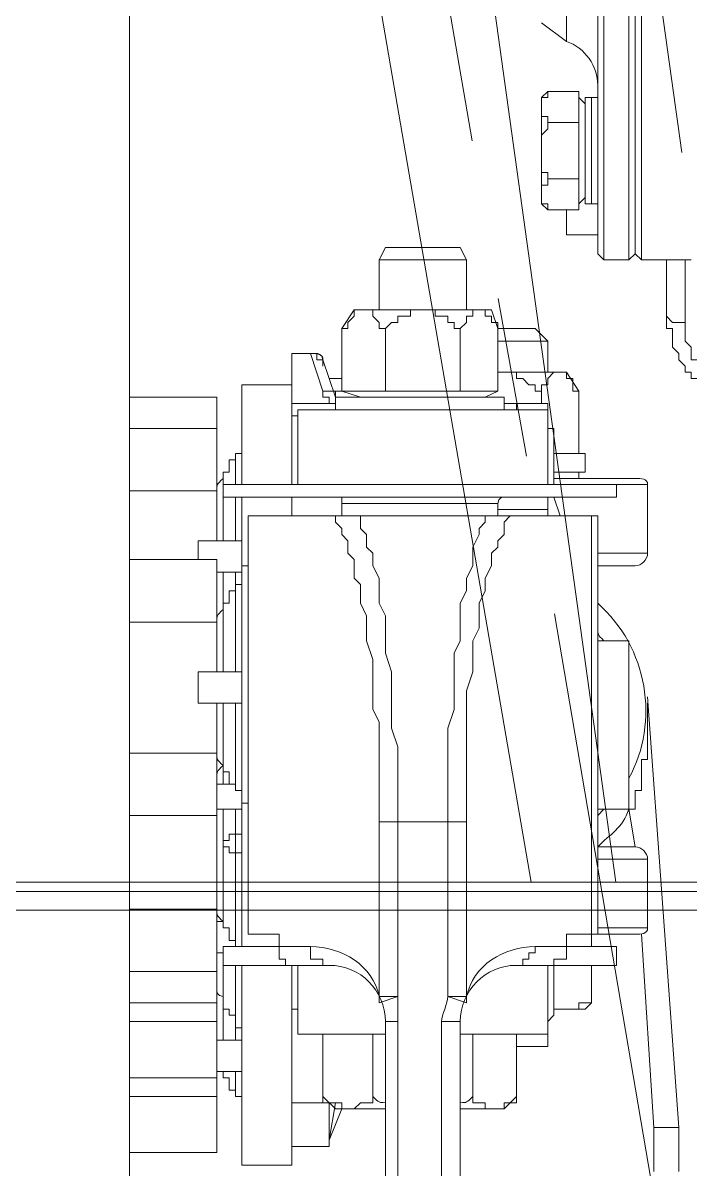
# Model space of a CAD drawing. Header units: millimetres. Extents: x 25083 to 52777, y 24772 to 45779.
# Drawn here: x 49186.2 to 49225.9, y 36752.2 to 36820.4 of the extents above; entities that cross this region are included whole.
import ezdxf

# ---------------------------------------------------------------- set-up
doc = ezdxf.new("R2010")
doc.units = ezdxf.units.MM
doc.layers.add('小车', color=7, linetype='Continuous')

# ---------------------------------------------------------------- blocks, each defined once
blk = doc.blocks.new('zw$D2F4')
at = {"color": 7, "lineweight": 5}
for points in [[(302.658, 1147.128), (302.658, 840.385)], [(330.881, 1061.715), (330.881, 925.798)], [(332.366, 925.798), (332.366, 1061.715)], [(333.109, 1061.715), (333.109, 925.798)], [(330.51, 1061.344), (330.51, 926.169)], [(332.738, 1061.344), (332.738, 926.169)], [(328.653, 938.796), (328.653, 945.48)], [(327.167, 939.91), (328.653, 938.796)], [(327.167, 935.453), (327.539, 935.825)], [(327.167, 934.711), (327.167, 935.453), (327.539, 935.453), (327.539, 935.825)], [(327.167, 935.453), (327.167, 929.14)], [(327.539, 935.825), (329.395, 935.825)], [(329.395, 928.769), (329.395, 935.825)], [(329.767, 935.082), (329.395, 935.453)], [(329.767, 929.14), (329.767, 935.453)], [(329.767, 935.453), (330.138, 935.453)], [(329.767, 935.453), (329.767, 935.082)], [(330.138, 935.453), (330.51, 935.453)], [(330.138, 935.453), (330.138, 935.082)], [(330.138, 935.453), (330.138, 935.082)], [(330.51, 935.453), (330.51, 935.082)], [(330.138, 935.082), (330.138, 934.711)], [(330.138, 935.082), (330.138, 934.711)], [(327.539, 933.968), (327.539, 934.339), (327.167, 934.339), (327.167, 934.711)], [(330.138, 934.711), (330.138, 934.339)], [(330.138, 934.711), (330.138, 934.339)], [(327.167, 932.111), (327.167, 933.225), (327.539, 933.597), (327.539, 933.968)], [(327.539, 933.968), (329.395, 933.968)], [(330.138, 933.968), (330.138, 933.597)], [(327.539, 930.626), (327.539, 930.997), (327.167, 930.997), (327.167, 932.111)], [(329.767, 932.482), (329.767, 932.111)], [(330.138, 932.482), (330.138, 932.111)], [(330.138, 932.482), (330.138, 932.111)], [(330.51, 932.482), (330.51, 932.111)], [(330.138, 930.626), (330.138, 930.997)], [(327.167, 929.512), (327.167, 930.254), (327.539, 930.254), (327.539, 930.626)], [(327.539, 930.626), (329.395, 930.626)], [(330.138, 930.254), (330.138, 929.883)], [(330.138, 930.254), (330.138, 929.883)], [(327.167, 929.14), (327.167, 929.512)], [(329.767, 929.512), (329.395, 929.14)], [(329.767, 929.512), (329.767, 929.14)], [(330.138, 929.883), (330.138, 929.512)], [(330.138, 929.883), (330.138, 929.512)], [(330.138, 929.512), (330.138, 929.14)], [(330.138, 929.512), (330.138, 929.14)], [(330.51, 929.512), (330.51, 929.14)], [(327.167, 929.14), (327.539, 928.769)], [(327.539, 928.769), (327.539, 929.14), (327.167, 929.14)], [(327.539, 928.769), (329.395, 928.769)], [(328.653, 928.769), (328.653, 927.283)], [(329.767, 929.14), (330.138, 929.14)], [(330.138, 929.14), (330.51, 929.14)], [(328.653, 927.283), (330.51, 927.283)], [(317.883, 926.541), (317.512, 925.798)], [(317.883, 926.541), (322.34, 926.541)], [(322.34, 926.541), (322.711, 925.798)], [(330.51, 926.169), (330.881, 925.798)], [(332.738, 926.169), (332.366, 925.798)], [(332.738, 926.169), (333.109, 925.798)], [(317.512, 925.798), (317.512, 922.827)], [(317.512, 925.798), (322.711, 925.798)], [(322.711, 925.798), (322.711, 922.827)], [(330.881, 925.798), (332.366, 925.798)], [(336.08, 925.798), (333.109, 925.798)], [(334.594, 922.456), (334.594, 925.798)], [(334.966, 925.798), (335.709, 925.798)], [(335.709, 925.798), (335.709, 922.084)], [(335.709, 925.798), (336.08, 925.798)], [(316.027, 922.827), (315.284, 921.713)], [(316.769, 922.827), (316.027, 922.827), (316.027, 922.456), (315.655, 922.084), (315.655, 921.713), (315.284, 921.713)], [(316.027, 922.827), (324.196, 922.827)], [(317.883, 921.713), (317.512, 921.713), (317.512, 922.084), (317.141, 922.456), (317.141, 922.827), (316.769, 922.827)], [(320.111, 922.827), (319.369, 922.827), (319.369, 922.456), (318.626, 922.456), (318.626, 922.084), (318.255, 922.084), (317.883, 921.713)], [(322.34, 921.713), (321.968, 921.713), (321.968, 922.084), (321.597, 922.084), (321.597, 922.456), (320.854, 922.456), (320.854, 922.827), (320.483, 922.827), (320.111, 922.827)], [(323.454, 922.827), (323.082, 922.827), (323.082, 922.456), (322.711, 922.456), (322.711, 922.084), (322.34, 921.713)], [(324.568, 921.713), (324.568, 922.084), (324.196, 922.084), (324.196, 922.456), (323.825, 922.456), (323.825, 922.827), (323.454, 922.827)], [(324.196, 922.827), (324.568, 921.713)], [(334.594, 922.456), (334.966, 922.084), (335.337, 922.084), (335.709, 922.084)], [(336.451, 919.485), (336.451, 919.856), (336.08, 919.856), (336.08, 920.599), (335.709, 920.97), (335.709, 921.713), (335.709, 922.084)], [(315.284, 921.713), (315.284, 917.999)], [(317.883, 921.713), (317.883, 917.999)], [(322.34, 921.713), (322.34, 917.999)], [(324.568, 921.713), (324.568, 917.999)], [(324.568, 921.713), (326.796, 921.713)], [(326.796, 921.713), (327.539, 920.97)], [(337.194, 917.999), (336.823, 917.999), (336.823, 918.371), (336.451, 918.371), (336.451, 918.742), (336.08, 918.742), (336.08, 919.114), (335.709, 919.114), (335.709, 919.485), (335.337, 919.856), (335.337, 920.228), (334.966, 920.599), (334.966, 921.713), (334.594, 921.713)], [(324.568, 920.97), (327.539, 920.97)], [(327.539, 920.97), (327.539, 919.114)], [(312.313, 912.429), (312.313, 920.228)], [(312.313, 920.228), (313.427, 920.228)], [(312.313, 920.228), (313.427, 920.228)], [(314.17, 917.999), (313.427, 920.228)], [(313.427, 920.228), (313.798, 920.228), (313.798, 919.856), (314.17, 919.856), (314.17, 919.485)], [(314.912, 917.628), (314.17, 919.856)], [(324.568, 919.114), (328.653, 919.114)], [(327.167, 917.999), (326.796, 917.999), (326.796, 918.371), (326.425, 918.371), (326.053, 918.742), (325.682, 918.742), (325.682, 919.114), (325.31, 919.114), (324.568, 919.114)], [(328.281, 919.114), (327.91, 919.114), (327.539, 918.742), (327.539, 918.371), (327.167, 918.371), (327.167, 917.999)], [(329.395, 917.999), (329.024, 917.999), (329.024, 918.742), (328.653, 918.742), (328.653, 919.114), (328.281, 919.114)], [(329.395, 917.999), (328.653, 919.114)], [(315.284, 918.742), (314.541, 918.742)], [(309.342, 912.429), (309.342, 918.371)], [(309.342, 918.371), (312.313, 918.371)], [(314.541, 917.257), (314.541, 917.628), (314.17, 917.628), (314.17, 917.999)], [(314.912, 917.628), (314.912, 917.999), (314.17, 917.999)], [(314.912, 917.999), (315.655, 917.999)], [(315.284, 917.999), (316.398, 917.628)], [(317.883, 917.999), (315.284, 917.999)], [(322.34, 917.999), (317.883, 917.999)], [(324.568, 917.999), (322.34, 917.999)], [(324.568, 917.999), (323.825, 917.628)], [(327.167, 917.999), (327.167, 917.257)], [(329.395, 917.999), (329.395, 914.286)], [(307.857, 917.628), (302.658, 917.628)], [(307.857, 909.087), (307.857, 917.628)], [(314.912, 917.257), (312.313, 917.257)], [(314.541, 917.257), (312.313, 917.257)], [(314.912, 917.257), (314.541, 917.257)], [(314.541, 917.257), (314.912, 917.257)], [(314.912, 917.628), (314.912, 916.885)], [(314.912, 917.628), (324.939, 917.628)], [(314.912, 917.257), (314.912, 916.885)], [(324.939, 917.628), (324.939, 916.885)], [(327.167, 917.257), (324.939, 917.257)], [(325.682, 917.257), (325.682, 916.885)], [(327.539, 916.885), (327.539, 917.257), (327.167, 917.257)], [(312.313, 916.514), (312.684, 916.514)], [(312.684, 912.429), (312.684, 916.885)], [(312.684, 916.885), (327.539, 916.885)], [(327.539, 912.429), (327.539, 916.885)], [(327.91, 913.914), (327.91, 915.771), (327.539, 915.771), (327.539, 916.885)], [(307.857, 915.771), (302.658, 915.771)], [(308.971, 913.914), (308.971, 914.286), (309.342, 914.286), (309.342, 914.657)], [(308.971, 913.914), (308.599, 913.914)], [(308.971, 913.914), (308.971, 912.429)], [(327.91, 914.286), (329.767, 914.286)], [(329.395, 914.286), (327.91, 914.286)], [(327.91, 912.429), (327.91, 913.914)], [(329.395, 914.286), (328.653, 914.286)], [(329.767, 914.286), (329.767, 913.172)], [(308.228, 912.8), (308.228, 913.172)], [(329.767, 913.172), (327.91, 913.172)], [(329.395, 913.172), (329.395, 912.8)], [(308.228, 909.087), (308.228, 912.8)], [(308.228, 912.429), (308.228, 911.686)], [(308.228, 912.429), (331.624, 912.429)], [(327.91, 912.8), (332.738, 912.8)], [(331.624, 912.429), (331.624, 911.686)], [(331.624, 912.429), (333.48, 912.429)], [(333.48, 908.344), (333.48, 912.429)], [(302.658, 912.058), (307.857, 912.058)], [(307.857, 909.087), (307.857, 912.058)], [(331.624, 911.686), (308.228, 911.686)], [(308.971, 911.686), (308.971, 909.087)], [(309.342, 884.948), (309.342, 911.686)], [(312.313, 910.572), (312.313, 911.686)], [(327.539, 911.686), (327.539, 910.944)], [(328.281, 910.572), (327.91, 911.686)], [(315.284, 911.315), (315.284, 910.572)], [(315.284, 911.315), (324.568, 911.315)], [(324.568, 911.315), (324.568, 910.572)], [(324.568, 910.944), (327.539, 910.944)], [(327.539, 910.944), (327.539, 910.572)], [(309.713, 885.691), (309.713, 910.572)], [(309.713, 885.691), (309.713, 910.572)], [(330.51, 910.572), (309.713, 910.572)], [(314.912, 910.572), (314.912, 910.201), (315.284, 909.83), (315.284, 909.458), (315.655, 909.087), (315.655, 908.344), (316.027, 907.973), (316.027, 906.859), (316.398, 906.487), (316.398, 905.373), (316.769, 904.631), (316.769, 903.145), (317.141, 902.031), (317.141, 899.06), (317.512, 898.317), (317.512, 896.089), (317.512, 894.975), (317.512, 892.376)], [(316.398, 910.572), (316.398, 909.83), (316.769, 909.458), (316.769, 908.715), (317.141, 908.344), (317.141, 907.601), (317.512, 906.859), (317.512, 905.373), (317.883, 904.631), (317.883, 902.402), (318.255, 901.288), (318.255, 897.946), (318.626, 896.832), (318.626, 892.376)], [(323.825, 910.572), (323.825, 910.201), (323.454, 909.83), (323.454, 909.458), (323.082, 908.715), (323.082, 907.601), (322.711, 906.859), (322.711, 906.116), (322.34, 905.373), (322.34, 903.145), (321.968, 902.402), (321.968, 899.06), (321.597, 897.946), (321.597, 892.376)], [(325.31, 910.572), (324.939, 910.201), (324.939, 909.458), (324.568, 909.087), (324.568, 908.715), (324.196, 908.344), (324.196, 907.601), (323.825, 906.859), (323.825, 906.116), (323.454, 905.373), (323.454, 903.888), (323.082, 903.145), (323.082, 901.288), (322.711, 900.174), (322.711, 896.089), (322.711, 894.975), (322.711, 892.376)], [(330.138, 910.572), (330.138, 885.691)], [(330.51, 910.572), (330.51, 885.691)], [(306.743, 907.973), (306.743, 909.087)], [(306.743, 909.087), (309.342, 909.087)], [(333.48, 908.344), (330.51, 908.344)], [(307.857, 907.973), (302.658, 907.973)], [(307.857, 907.973), (307.857, 901.288)], [(309.713, 907.601), (309.342, 907.601)], [(332.738, 907.601), (330.51, 907.601)], [(307.857, 904.259), (307.857, 907.23)], [(307.857, 907.23), (309.342, 907.23)], [(308.228, 901.288), (308.228, 907.23)], [(308.971, 907.23), (308.971, 901.288)], [(308.971, 906.116), (308.971, 906.487), (309.342, 906.487), (309.342, 906.859)], [(308.971, 906.116), (308.599, 906.116)], [(308.599, 905.745), (308.599, 905.373)], [(308.228, 905.002), (308.228, 905.373)], [(307.857, 904.259), (302.658, 904.259)], [(307.857, 901.288), (307.857, 904.259)], [(330.51, 893.118), (330.51, 903.145)], [(330.51, 903.145), (332.366, 903.145)], [(332.366, 893.118), (332.366, 903.145)], [(306.743, 899.431), (306.743, 901.288)], [(306.743, 901.288), (309.342, 901.288)], [(306.743, 899.431), (309.342, 899.431)], [(307.857, 896.461), (307.857, 899.431)], [(307.857, 872.694), (307.857, 899.431)], [(308.228, 895.718), (308.228, 899.431)], [(308.971, 899.431), (308.971, 894.604)], [(333.48, 899.803), (335.337, 874.179)], [(333.48, 899.06), (333.48, 896.089), (333.109, 896.089), (333.109, 894.232), (332.738, 894.232), (332.738, 893.118), (332.366, 893.118)], [(302.658, 896.461), (307.857, 896.461)], [(308.228, 895.718), (308.228, 895.347)], [(308.228, 894.604), (308.228, 895.718)], [(307.857, 894.604), (307.857, 894.975)], [(307.857, 894.604), (308.599, 894.604)], [(308.599, 894.604), (308.971, 894.604)], [(309.342, 894.232), (308.971, 894.232), (308.971, 894.604)], [(309.342, 893.49), (309.713, 893.49)], [(307.857, 892.747), (302.658, 892.747)], [(307.857, 886.434), (307.857, 893.118)], [(307.857, 893.118), (309.342, 893.118)], [(308.228, 886.434), (308.228, 893.118)], [(308.971, 893.118), (308.971, 891.633)], [(332.366, 893.118), (330.51, 893.118)], [(332.738, 890.89), (332.366, 893.118)], [(317.512, 892.376), (317.512, 881.978)], [(322.711, 892.376), (317.512, 892.376)], [(318.626, 892.376), (318.626, 881.978)], [(321.597, 892.376), (321.597, 881.978)], [(322.711, 892.376), (322.711, 881.978)], [(308.599, 890.519), (308.599, 890.89), (308.228, 890.89), (308.228, 891.262), (308.599, 891.262), (308.599, 891.633)], [(309.342, 891.633), (308.599, 891.633)], [(309.342, 890.519), (308.971, 890.519), (308.971, 891.262), (308.971, 891.633), (309.342, 891.633)], [(309.342, 890.519), (308.599, 890.519)], [(308.971, 890.519), (308.971, 885.32)], [(330.51, 890.89), (332.738, 890.89)], [(330.51, 890.148), (333.48, 890.148)], [(333.48, 886.063), (333.48, 890.148)], [(302.658, 887.177), (307.857, 887.177)], [(307.857, 886.434), (308.228, 886.434)], [(308.228, 886.434), (308.228, 886.063)], [(309.713, 885.691), (311.57, 885.691)], [(311.57, 885.32), (311.57, 885.691)], [(332.738, 885.691), (328.653, 885.691)], [(330.51, 885.691), (328.653, 885.691)], [(328.653, 885.32), (328.653, 885.691)], [(330.138, 885.691), (330.138, 884.948)], [(333.48, 886.063), (330.51, 886.063)], [(333.852, 874.179), (333.109, 885.691)], [(308.599, 885.32), (308.971, 885.32)], [(311.57, 884.948), (311.57, 885.32)], [(328.653, 884.948), (328.653, 885.32)], [(307.857, 879.378), (307.857, 884.577)], [(307.857, 884.577), (308.228, 884.577)], [(308.228, 883.834), (308.228, 884.948)], [(308.228, 884.948), (311.57, 884.948)], [(308.228, 879.378), (308.228, 884.577)], [(313.427, 884.948), (311.57, 884.948)], [(312.313, 883.834), (311.942, 883.834), (311.942, 884.206), (311.57, 884.206), (311.57, 884.577), (311.57, 884.948)], [(314.541, 883.834), (314.17, 883.834), (314.17, 884.206), (313.427, 884.206), (313.427, 884.577), (313.427, 884.948)], [(326.796, 884.948), (326.796, 884.577), (326.425, 884.577), (326.425, 884.206), (326.053, 884.206), (326.053, 883.834), (325.682, 883.834)], [(326.796, 884.948), (328.653, 884.948)], [(328.653, 884.948), (328.653, 884.206), (327.91, 884.206), (327.91, 883.834), (327.539, 883.834)], [(328.653, 884.948), (331.624, 884.948)], [(331.624, 883.834), (331.624, 884.948)], [(314.541, 883.834), (308.228, 883.834)], [(308.971, 883.834), (308.971, 879.378)], [(309.342, 871.951), (309.342, 883.834)], [(312.313, 871.951), (312.313, 883.834)], [(314.541, 883.834), (312.313, 883.834)], [(312.684, 879.749), (312.684, 883.834)], [(331.624, 883.834), (325.31, 883.834)], [(325.682, 883.834), (327.539, 883.834)], [(327.539, 879.749), (327.539, 883.834)], [(327.91, 882.72), (327.91, 883.834)], [(330.138, 883.834), (330.138, 881.606)], [(307.857, 883.463), (302.658, 883.463)], [(327.539, 879.749), (327.539, 880.492), (327.91, 880.864), (327.91, 882.72)], [(302.658, 881.606), (307.857, 881.606)], [(308.228, 881.978), (308.228, 881.606)], [(308.228, 881.606), (308.228, 881.235)], [(318.626, 881.978), (317.512, 881.978)], [(318.626, 881.978), (317.512, 881.606)], [(317.512, 881.606), (317.512, 881.978)], [(321.597, 881.978), (322.711, 881.606)], [(321.597, 881.978), (322.711, 881.978)], [(322.711, 881.978), (322.711, 881.606)], [(330.138, 881.606), (329.395, 881.606), (329.395, 881.235), (328.281, 881.235)], [(329.767, 881.235), (330.138, 881.606)], [(312.313, 881.235), (312.684, 881.235)], [(312.684, 881.235), (312.313, 881.235)], [(329.767, 881.235), (327.91, 881.235)], [(307.857, 880.492), (302.658, 880.492)], [(308.599, 880.864), (308.971, 880.864)], [(308.971, 880.864), (308.971, 880.492)], [(309.342, 880.121), (308.971, 880.121), (308.971, 880.492)], [(317.883, 880.492), (317.883, 794.708)], [(318.626, 880.492), (317.883, 880.492)], [(318.626, 880.492), (318.626, 793.966)], [(321.226, 793.966), (321.226, 880.492)], [(321.226, 880.492), (322.34, 880.492)], [(322.34, 794.708), (322.34, 880.492)], [(317.883, 879.749), (312.684, 879.749)], [(314.17, 876.036), (314.17, 879.749)], [(317.141, 876.036), (317.141, 879.749)], [(327.539, 879.749), (322.34, 879.749)], [(323.082, 876.036), (323.082, 879.749)], [(325.682, 879.749), (325.682, 879.007)], [(325.682, 876.036), (325.682, 879.749)], [(327.167, 879.007), (327.539, 879.007), (327.539, 879.749)], [(307.857, 879.378), (309.342, 879.378)], [(327.167, 879.007), (325.682, 879.007)], [(307.857, 877.521), (309.342, 877.521)], [(308.228, 877.521), (308.228, 877.15)], [(308.971, 877.521), (308.971, 876.407)], [(307.857, 877.15), (302.658, 877.15)], [(308.599, 876.407), (308.971, 876.407)], [(309.342, 876.036), (308.971, 876.036), (308.971, 876.407)], [(302.658, 876.036), (307.857, 876.036)], [(312.313, 875.665), (314.541, 875.665)], [(314.541, 875.665), (312.313, 875.665)], [(314.912, 875.293), (314.17, 876.036)], [(315.655, 875.293), (315.284, 875.293), (315.284, 875.665), (314.17, 875.665), (314.17, 876.036)], [(314.541, 873.065), (314.541, 875.665)], [(314.541, 873.436), (314.912, 875.665)], [(317.141, 876.036), (317.141, 875.665), (316.398, 875.665), (316.027, 875.293), (315.655, 875.293)], [(324.568, 875.293), (323.825, 875.293), (323.825, 875.665), (323.082, 875.665), (323.082, 876.036)], [(325.682, 876.036), (325.682, 875.665), (324.939, 875.665), (324.939, 875.293), (324.568, 875.293)], [(324.939, 875.293), (325.682, 876.036)], [(315.284, 875.293), (314.541, 873.436)], [(317.883, 875.293), (314.912, 875.293)], [(324.939, 875.293), (322.34, 875.293)], [(335.337, 874.179), (333.852, 874.179)], [(314.541, 873.065), (312.313, 873.065)], [(307.857, 872.694), (302.658, 872.694)], [(309.342, 871.951), (312.313, 871.951)]]:
    blk.add_lwpolyline(points, dxfattribs=at)
for points in [[(330.51, 936.196), (330.51, 937.31), (329.767, 938.424), (328.653, 938.796)], [(330.138, 935.453), (330.138, 935.453), (330.138, 935.453), (330.138, 935.453)], [(330.138, 935.453), (330.138, 935.453), (330.138, 935.453), (330.138, 935.453)], [(330.138, 935.453), (330.138, 935.453), (330.138, 935.453), (330.138, 935.453)], [(330.138, 935.453), (330.138, 935.453), (330.138, 935.453), (330.138, 935.453)], [(330.138, 935.453), (330.138, 935.453), (330.138, 935.453), (330.138, 935.453)], [(330.138, 935.453), (330.138, 935.453), (330.138, 935.453), (330.138, 935.453)], [(330.138, 935.453), (330.138, 935.453), (330.138, 935.453), (330.138, 935.453)], [(330.138, 935.453), (330.138, 935.453), (330.138, 935.453), (330.138, 935.453)], [(330.138, 935.082), (330.138, 935.082), (330.138, 935.082), (330.138, 935.082)], [(330.138, 935.082), (330.138, 935.082), (330.138, 935.082), (330.138, 935.082)], [(330.138, 935.082), (330.138, 935.082), (330.138, 935.082), (330.138, 935.082)], [(330.138, 935.082), (330.138, 935.082), (330.138, 935.082), (330.138, 935.082)], [(329.767, 934.711), (329.767, 934.711), (329.767, 934.339), (329.767, 934.339)], [(329.767, 934.711), (329.767, 934.711), (329.767, 934.711), (329.767, 934.711)], [(329.767, 934.711), (329.767, 934.711), (329.767, 934.711), (329.767, 934.711)], [(330.138, 934.711), (330.138, 934.711), (330.138, 934.711), (330.138, 934.711)], [(330.138, 934.711), (330.138, 934.711), (330.138, 934.711), (330.138, 934.711)], [(330.138, 933.968), (330.138, 933.968), (330.138, 934.339), (330.138, 934.339)], [(330.138, 933.968), (330.138, 933.968), (330.138, 934.339), (330.138, 934.339)], [(330.138, 934.339), (330.138, 934.339), (330.138, 934.339), (330.138, 934.339)], [(330.138, 934.339), (330.138, 934.339), (330.138, 934.339), (330.138, 934.339)], [(330.51, 934.339), (330.51, 934.339), (330.51, 934.711), (330.51, 934.711)], [(330.51, 934.711), (330.51, 934.711), (330.51, 934.711), (330.51, 934.711)], [(329.767, 933.597), (329.767, 933.597), (329.767, 933.225), (329.767, 933.225)], [(329.767, 933.597), (329.767, 933.597), (329.767, 933.597), (329.767, 933.597)], [(330.138, 933.225), (330.138, 933.597), (330.138, 933.597), (330.138, 933.968)], [(330.138, 933.597), (330.138, 933.597), (330.138, 933.968), (330.138, 933.968)], [(330.138, 933.225), (330.138, 933.225), (330.138, 933.225), (330.138, 933.597)], [(330.138, 933.597), (330.138, 933.597), (330.138, 933.597), (330.138, 933.597)], [(330.51, 933.597), (330.51, 933.597), (330.51, 933.597), (330.51, 933.597)], [(330.51, 933.225), (330.51, 933.225), (330.51, 933.597), (330.51, 933.597)], [(330.138, 932.482), (330.138, 932.854), (330.138, 932.854), (330.138, 933.225)], [(330.138, 932.854), (330.138, 933.225), (330.138, 933.225), (330.138, 933.225)], [(330.138, 933.225), (330.138, 933.225), (330.138, 933.225), (330.138, 933.225)], [(330.138, 932.482), (330.138, 932.854), (330.138, 932.854), (330.138, 932.854)], [(330.138, 932.111), (330.138, 931.74), (330.138, 931.74), (330.138, 931.368)], [(330.138, 932.111), (330.138, 931.74), (330.138, 931.74), (330.138, 931.368)], [(329.767, 931.368), (329.767, 931.368), (329.767, 930.997), (329.767, 930.997)], [(330.138, 931.368), (330.138, 931.368), (330.138, 931.368), (330.138, 931.368)], [(330.138, 931.368), (330.138, 931.368), (330.138, 931.368), (330.138, 930.997)], [(330.138, 931.368), (330.138, 930.997), (330.138, 930.997), (330.138, 930.626)], [(330.138, 931.368), (330.138, 931.368), (330.138, 931.368), (330.138, 931.368)], [(330.51, 930.997), (330.51, 930.997), (330.51, 931.368), (330.51, 931.368)], [(329.767, 930.997), (329.767, 930.997), (329.767, 930.997), (329.767, 930.997)], [(330.138, 930.997), (330.138, 930.997), (330.138, 930.997), (330.138, 930.997)], [(330.138, 930.997), (330.138, 930.626), (330.138, 930.626), (330.138, 930.626)], [(330.51, 930.997), (330.51, 930.997), (330.51, 930.997), (330.51, 930.997)], [(329.767, 930.254), (329.767, 930.254), (329.767, 929.883), (329.767, 929.883)], [(330.138, 930.626), (330.138, 930.626), (330.138, 930.254), (330.138, 930.254)], [(330.138, 930.626), (330.138, 930.626), (330.138, 930.254), (330.138, 930.254)], [(330.138, 930.254), (330.138, 930.254), (330.138, 930.254), (330.138, 930.254)], [(330.138, 930.254), (330.138, 930.254), (330.138, 930.254), (330.138, 930.254)], [(330.51, 929.883), (330.51, 929.883), (330.51, 930.254), (330.51, 930.254)], [(329.767, 929.883), (329.767, 929.883), (329.767, 929.883), (329.767, 929.883)], [(330.138, 929.883), (330.138, 929.883), (330.138, 929.883), (330.138, 929.883)], [(330.138, 929.883), (330.138, 929.883), (330.138, 929.883), (330.138, 929.883)], [(330.138, 929.512), (330.138, 929.512), (330.138, 929.512), (330.138, 929.512)], [(330.138, 929.512), (330.138, 929.512), (330.138, 929.512), (330.138, 929.512)], [(330.138, 929.512), (330.138, 929.512), (330.138, 929.512), (330.138, 929.512)], [(330.138, 929.512), (330.138, 929.512), (330.138, 929.512), (330.138, 929.512)], [(330.51, 929.883), (330.51, 929.883), (330.51, 929.883), (330.51, 929.883)], [(330.138, 929.14), (330.138, 929.14), (330.138, 929.14), (330.138, 929.14)], [(330.138, 929.14), (330.138, 929.14), (330.138, 929.14), (330.138, 929.14)], [(330.138, 929.14), (330.138, 929.14), (330.138, 929.14), (330.138, 929.14)], [(330.138, 929.14), (330.138, 929.14), (330.138, 929.14), (330.138, 929.14)], [(330.138, 929.14), (330.138, 929.14), (330.138, 929.14), (330.138, 929.14)], [(330.138, 929.14), (330.138, 929.14), (330.138, 929.14), (330.138, 929.14)], [(330.138, 929.14), (330.138, 929.14), (330.138, 929.14), (330.138, 929.14)], [(330.138, 929.14), (330.138, 929.14), (330.138, 929.14), (330.138, 929.14)], [(330.138, 929.14), (330.138, 929.14), (330.138, 929.14), (330.138, 929.14)], [(330.138, 929.14), (330.138, 929.14), (330.138, 929.14), (330.138, 929.14)], [(334.594, 922.456), (334.594, 922.084), (334.594, 922.084), (334.594, 921.713)], [(314.17, 919.856), (314.17, 920.228), (313.798, 920.228), (313.427, 920.228)], [(314.17, 919.856), (314.17, 920.228), (313.798, 920.228), (313.798, 920.228)], [(314.17, 919.856), (314.17, 919.856), (314.17, 919.856), (314.17, 919.856)], [(324.568, 919.114), (324.568, 919.114), (324.568, 919.114), (324.568, 919.114)], [(314.912, 917.628), (314.912, 917.628), (314.912, 917.628), (314.912, 917.257)], [(314.912, 917.257), (314.912, 917.257), (314.912, 917.257), (314.912, 917.257)], [(308.599, 913.543), (308.599, 913.914), (308.599, 913.914), (308.599, 913.914)], [(308.599, 913.914), (308.599, 913.914), (308.599, 913.914), (308.599, 913.914)], [(308.228, 913.172), (308.599, 913.172), (308.599, 913.172), (308.599, 913.172)], [(308.228, 913.172), (308.228, 913.172), (308.228, 913.172), (308.228, 913.172)], [(308.599, 913.543), (308.599, 913.543), (308.599, 913.543), (308.599, 913.543)], [(308.599, 913.543), (308.599, 913.543), (308.599, 913.543), (308.599, 913.543)], [(308.599, 913.543), (308.599, 913.543), (308.599, 913.543), (308.599, 913.543)], [(308.599, 913.172), (308.599, 913.543), (308.599, 913.543), (308.599, 913.543)], [(308.599, 913.543), (308.599, 913.543), (308.599, 913.543), (308.599, 913.543)], [(308.599, 913.543), (308.599, 913.543), (308.599, 913.543), (308.599, 913.543)], [(308.599, 913.543), (308.599, 913.543), (308.599, 913.543), (308.599, 913.543)], [(308.599, 913.543), (308.599, 913.543), (308.599, 913.543), (308.599, 913.543)], [(308.599, 913.172), (308.599, 913.172), (308.599, 913.172), (308.599, 913.172)], [(308.599, 913.172), (308.599, 913.172), (308.599, 913.172), (308.599, 913.172)], [(308.228, 912.8), (307.857, 912.429), (307.857, 912.429), (307.857, 912.058)], [(333.48, 912.429), (333.48, 912.8), (333.109, 912.8), (332.738, 912.8)], [(307.857, 911.686), (307.857, 912.058), (307.857, 912.058), (307.857, 912.058)], [(315.284, 911.315), (315.284, 911.686), (315.284, 911.686), (315.284, 911.686)], [(324.939, 911.686), (324.939, 911.686), (324.568, 911.686), (324.568, 911.315)], [(332.738, 907.601), (333.109, 907.601), (333.48, 907.973), (333.48, 908.344)], [(308.599, 905.745), (308.599, 906.116), (308.599, 906.116), (308.599, 906.116)], [(308.599, 905.745), (308.599, 905.745), (308.599, 905.745), (308.599, 905.745)], [(308.599, 905.745), (308.599, 905.745), (308.599, 905.745), (308.599, 905.745)], [(308.599, 905.745), (308.599, 905.745), (308.599, 905.745), (308.599, 905.745)], [(308.599, 905.745), (308.599, 905.745), (308.599, 905.745), (308.599, 905.745)], [(308.599, 905.745), (308.599, 905.745), (308.599, 905.745), (308.599, 905.745)], [(308.599, 905.745), (308.599, 905.745), (308.599, 905.745), (308.599, 905.745)], [(308.599, 905.745), (308.599, 905.745), (308.599, 905.745), (308.599, 905.745)], [(308.599, 905.745), (308.599, 905.745), (308.599, 905.745), (308.599, 905.745)], [(308.228, 905.002), (307.857, 904.631), (307.857, 904.631), (307.857, 904.259)], [(308.228, 905.373), (308.599, 905.373), (308.599, 905.373), (308.599, 905.373)], [(308.228, 905.373), (308.228, 905.373), (308.228, 905.373), (308.228, 905.373)], [(308.599, 905.373), (308.599, 905.373), (308.599, 905.373), (308.599, 905.373)], [(308.599, 905.373), (308.599, 905.373), (308.599, 905.373), (308.599, 905.373)], [(308.599, 905.373), (308.599, 905.373), (308.599, 905.373), (308.599, 905.373)], [(332.366, 894.975), (334.223, 898.317), (333.48, 902.774), (330.51, 905.373)], [(307.857, 904.259), (307.857, 904.259), (307.857, 904.631), (307.857, 904.631)], [(307.857, 903.888), (307.857, 904.259), (307.857, 904.259), (307.857, 904.259)], [(307.857, 904.259), (307.857, 904.259), (307.857, 904.259), (307.857, 904.259)], [(330.881, 903.145), (330.51, 903.516), (330.51, 903.516), (330.51, 903.888)], [(333.48, 899.06), (333.48, 899.06), (333.48, 899.431), (333.48, 899.431)], [(307.857, 896.461), (307.857, 896.461), (307.857, 896.461), (307.857, 896.832)], [(307.857, 896.461), (307.857, 896.089), (307.857, 896.089), (308.228, 895.718)], [(308.228, 895.718), (307.857, 895.347), (307.857, 895.347), (307.857, 894.975)], [(308.599, 895.347), (308.599, 895.347), (308.599, 895.347), (308.228, 895.347)], [(308.599, 894.975), (308.599, 894.975), (308.599, 894.975), (308.599, 895.347)], [(308.599, 895.347), (308.599, 895.347), (308.599, 895.347), (308.599, 895.347)], [(307.857, 894.604), (307.857, 894.975), (307.857, 894.975), (307.857, 894.975)], [(308.599, 894.604), (308.599, 894.604), (308.599, 894.975), (308.599, 894.975)], [(308.599, 894.975), (308.599, 894.975), (308.599, 894.975), (308.599, 894.975)], [(308.599, 894.975), (308.599, 894.975), (308.599, 894.975), (308.599, 894.975)], [(330.51, 890.89), (331.252, 891.633), (331.995, 892.004), (332.366, 893.118)], [(330.51, 892.747), (330.51, 892.747), (330.881, 893.118), (330.881, 893.118)], [(331.995, 893.118), (331.995, 893.118), (331.995, 893.118), (331.995, 893.118)], [(331.995, 893.118), (332.366, 893.118), (332.366, 893.118), (332.366, 893.118)], [(333.48, 890.148), (333.48, 890.519), (333.109, 890.89), (332.738, 890.89)], [(307.857, 887.177), (307.857, 887.177), (307.857, 887.177), (307.857, 887.548)], [(307.857, 887.177), (307.857, 886.805), (307.857, 886.805), (308.228, 886.434)], [(308.599, 886.063), (308.599, 886.063), (308.599, 886.063), (308.228, 886.063)], [(308.599, 885.691), (308.599, 885.691), (308.599, 885.691), (308.599, 886.063)], [(308.599, 885.32), (308.599, 885.32), (308.599, 885.691), (308.599, 885.691)], [(308.599, 885.691), (308.599, 885.691), (308.599, 885.691), (308.599, 885.691)], [(308.599, 885.691), (308.599, 885.691), (308.599, 885.691), (308.599, 885.691)], [(308.599, 885.691), (308.599, 885.691), (308.599, 885.691), (308.599, 885.691)], [(332.738, 885.691), (333.109, 885.691), (333.48, 885.691), (333.48, 886.063)], [(308.971, 885.32), (308.971, 884.948), (308.971, 884.948), (308.971, 884.948)], [(313.427, 884.948), (315.284, 884.948), (317.141, 883.834), (317.512, 881.978)], [(322.711, 881.978), (323.082, 883.834), (324.939, 884.948), (326.796, 884.948)], [(317.883, 880.492), (317.883, 882.349), (316.398, 883.834), (314.541, 883.834)], [(325.682, 883.834), (323.825, 883.834), (322.34, 882.349), (322.34, 880.492)], [(307.857, 882.349), (307.857, 882.72), (307.857, 882.72), (307.857, 882.72)], [(307.857, 882.349), (307.857, 882.349), (307.857, 881.978), (308.228, 881.978)], [(318.626, 880.492), (318.626, 880.864), (318.626, 881.606), (318.626, 881.978)], [(321.597, 881.978), (321.597, 881.606), (321.226, 880.864), (321.226, 880.492)], [(308.599, 881.235), (308.599, 881.235), (308.599, 881.235), (308.228, 881.235)], [(308.599, 880.864), (308.599, 880.864), (308.599, 881.235), (308.599, 881.235)], [(308.599, 881.235), (308.599, 881.235), (308.599, 881.235), (308.599, 881.235)], [(308.599, 881.235), (308.599, 881.235), (308.599, 881.235), (308.599, 881.235)], [(308.599, 881.235), (308.599, 881.235), (308.599, 881.235), (308.599, 881.235)], [(327.91, 881.235), (327.91, 881.235), (328.281, 881.235), (328.281, 881.235)], [(308.599, 880.864), (308.599, 880.864), (308.599, 880.864), (308.599, 880.864)], [(308.228, 877.521), (308.228, 877.521), (308.228, 877.521), (308.228, 877.521)], [(308.599, 877.15), (308.599, 877.15), (308.599, 877.15), (308.228, 877.15)], [(308.599, 876.779), (308.599, 876.779), (308.599, 876.779), (308.599, 877.15)], [(308.599, 877.15), (308.599, 877.15), (308.599, 877.15), (308.599, 877.15)], [(308.599, 876.407), (308.599, 876.779), (308.599, 876.779), (308.599, 876.779)], [(308.599, 876.779), (308.599, 876.779), (308.599, 876.779), (308.599, 876.779)], [(308.599, 876.779), (308.599, 876.779), (308.599, 876.779), (308.599, 876.779)], [(317.141, 876.036), (317.512, 875.665), (317.512, 875.665), (317.883, 875.665)], [(322.34, 875.665), (322.711, 875.665), (322.711, 875.665), (323.082, 876.036)], [(333.852, 871.58), (333.852, 872.322), (333.852, 873.065), (333.852, 874.179)], [(335.337, 871.58), (335.337, 872.322), (335.337, 873.436), (335.337, 874.179)], [(314.541, 873.065), (314.541, 873.065), (314.541, 873.436), (314.541, 873.436)]]:
    blk.add_open_spline(points, degree=3, dxfattribs=at)
blk = doc.blocks.new('A$C1A4175F5')
at = {"layer": '小车', "color": 7, "lineweight": 0}
for points in [[(991.798, 232.376), (991.798, 773.561)], [(992.358, 232.516), (992.358, 773.421)], [(990.679, 314.128), (990.679, 227.897)], [(992.358, 306.569), (1122.405, 288.51)], [(992.358, 301.529), (1122.405, 279.131)]]:
    blk.add_lwpolyline(points, dxfattribs=at)
at = {"layer": '小车', "color": 1, "lineweight": 0}
for points in [[(961.422, 310.908), (1008.317, 302.929)], [(1035.754, 310.488), (1082.929, 303.909)], [(1017.696, 301.249), (1027.075, 299.569)], [(1036.454, 298.029), (1083.489, 289.91)]]:
    blk.add_lwpolyline(points, dxfattribs=at)

msp = doc.modelspace()

# ---------------------------------------------------------------- block references
msp.add_blockref('zw$D2F4', (48889.923, 35880.503))
at = {"layer": '小车', "ltscale": 10, "xscale": -1, "rotation": 270}
msp.add_blockref('A$C1A4175F5', (48914.945, 35776.933), dxfattribs=at)

doc.saveas('drawing.dxf')
